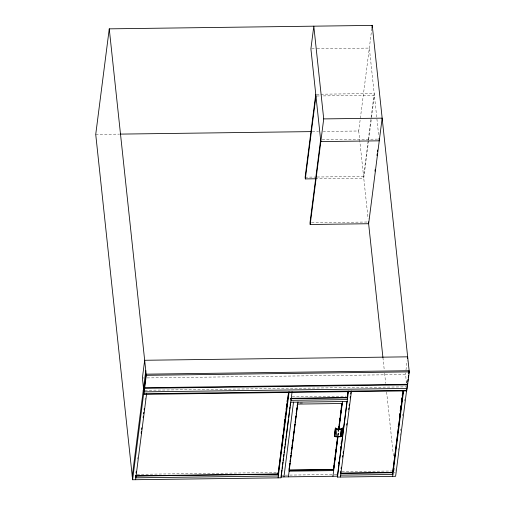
<?xml version="1.0" encoding="UTF-8"?>
<svg xmlns="http://www.w3.org/2000/svg" width="505" height="505" viewBox="0 0 505 505"><rect width="100%" height="100%" fill="white"/><g stroke="black" fill="none" stroke-linecap="round" stroke-linejoin="round"><path stroke-width="0.38" stroke-dasharray="2.52 1.89" d="M137.423 459.039L137.625 457.479M145.036 399.632L145.238 398.066M371.831 28.381L358.727 130.991L323.295 131.452M368.574 140.605L363.764 178.151L317.007 178.764M368.675 139.828L371.478 117.924M371.579 117.141L374.388 95.243L322.177 95.925M337.738 435.556L338.438 430.102M337.832 435.891L338.634 429.648M337.965 435.398L338.666 429.938M338.123 435.739L338.924 429.502M406.298 383.03L405.591 372.999M405.982 369.925L407.169 360.684M398.155 450.17L398.357 448.591M400.055 435.316L400.257 433.732M400.654 430.626L400.856 429.042M402.561 415.748L402.763 414.182M404.461 400.919L404.663 399.322M406.771 382.897L407.169 379.766M311.686 48.84L316.357 48.777M317.14 48.77L369.344 48.082L378.756 136.148M316.534 94.265L374.199 93.507L363.581 176.415L316.048 177.034M316.723 96.001L321.395 95.937M95.729 134.431L119.357 134.122M312.267 131.597L318.567 131.515M322.184 139.828L378.289 139.096M305.134 177.179L315.265 177.047M311.566 222.737L367.672 222.004M142.397 377.98L143.969 377.961M147.119 377.917L405.395 374.54M144.84 390.27L406.26 386.849M292.193 396.829L346.253 396.128M299.938 402.895L303.846 402.845M299.97 403.186L303.877 403.135M137.038 474.328L277.182 472.497M341.879 471.651L391.741 470.995M393.761 472.857L395.251 472.838M282.276 475.186L283.76 475.167M285.243 475.148L288.216 475.104M289.775 475.085L331.968 474.536M334.234 474.504L337.201 474.466M358.708 130.833L368.094 218.69M382.929 357.527L384.267 370.077M384.602 373.22L385.694 383.415M386.615 392.044L393.572 457.151M394.746 468.129L395.162 472.055"/><path stroke-width="0.76" d="M372.254 25.408L109.257 28.848L95.729 134.431L132.626 479.75L281.07 477.812L292.086 391.823M132.253 476.278L145.781 370.695M132.626 479.75L146.147 374.167L409.145 370.727L408.747 373.807M143.704 394.342L144.55 387.726L407.541 384.286L406.695 390.902L143.704 394.342L143.268 390.289M371.951 27.756L372.235 25.25L409.271 371.888L407.604 384.867L144.613 388.307L146.273 375.322L109.257 28.848M136.047 472.97L136.249 471.411M141.135 433.258L141.337 431.699M141.634 429.364L141.836 427.804M143.13 417.685L143.332 416.126M143.628 413.791L143.83 412.231M144.127 409.896L144.329 408.337M135.593 479.712L146.608 393.723M315.758 94.271L305.134 177.179L305.323 178.915L316.231 178.77M305.323 178.915L315.941 96.007M282.535 436.85L282.737 435.291M284.037 425.128L284.239 423.562M284.542 421.22L284.738 419.655M285.041 417.313L285.243 415.748M286.045 409.492L286.24 407.933M286.543 405.584L286.745 404.019M287.042 401.677L287.244 400.111M320.625 139.853L310.007 222.755L310.19 224.491L368.637 223.728L382.159 118.145L323.718 118.909L310.19 224.491M288.601 392.17L278.129 473.93L135.618 475.798M288.633 392.461L278.16 474.22L135.649 476.082M278.103 477.85L289.119 391.861M281.077 476.165L281.38 473.823M281.575 472.263L281.878 469.928M282.074 468.369L282.377 466.033M282.573 464.474L282.876 462.132M283.071 460.573L283.374 458.237M283.57 456.678L283.873 454.342M284.075 452.783L284.372 450.441M284.574 448.888L284.87 446.546M285.072 444.987L285.868 438.757M286.07 437.197L286.367 434.856M286.569 433.296L288.368 419.27M288.563 417.711L289.466 410.698M289.662 409.138L289.965 406.803M290.16 405.244L290.463 402.908M283.949 476.903L293.531 402.087M289.1 469.233L289.403 466.898M289.605 465.339L289.902 462.997M290.104 461.437L290.4 459.095M290.602 457.536L290.899 455.194M291.101 453.635L291.398 451.293M291.6 449.734L291.903 447.392M292.098 445.833L292.401 443.491M292.597 441.932L292.9 439.59M293.197 437.254L293.399 435.689M293.702 433.353L293.897 431.794M294.2 429.452L294.497 427.11M294.699 425.551L294.901 423.992M295.198 421.65L295.4 420.091M295.696 417.749L295.898 416.189M296.195 413.848L296.498 411.506M296.7 409.946L296.997 407.611M297.199 406.045L297.394 404.486M289.131 469.524L289.434 467.188M289.63 465.623L289.933 463.287M290.135 461.721L290.432 459.386M290.634 457.827L290.93 455.485M291.132 453.926L291.429 451.584M291.631 450.024L292.433 443.781M292.629 442.222L292.932 439.88M293.134 438.321L294.926 424.282M295.128 422.717L296.031 415.697M296.227 414.138L296.53 411.796M296.725 410.237L297.028 407.895M297.23 406.336L297.527 403.994M288.399 476.846L297.994 401.961M334.43 435.676L335.396 428.12L335.768 428.114L334.84 436.074L336.09 436.528L340.37 436.471L341.519 435.985L342.447 428.025L342.819 428.019L341.91 436.162L340.49 436.756L336.033 436.819L334.487 436.257L335.086 433.404M334.487 436.257L335.396 428.12M335.282 431.895L335.768 428.114M336.033 436.819L337.062 428.966L335.812 428.511M333.647 467.51L333.849 465.951M334.146 463.615L334.348 462.056M334.645 459.72L334.847 458.161M335.143 455.819L335.446 453.484M335.642 451.924L335.945 449.589M336.141 448.03L336.343 446.47M336.639 444.129L336.942 441.793M337.138 440.234L337.441 437.898M338.64 428.543L338.937 426.207M339.139 424.648L339.436 422.313M339.638 420.753L339.934 418.411M340.237 416.076L340.433 414.517M340.736 412.181L340.932 410.622M341.134 409.063L341.531 405.944M337.731 436.667L333.534 469.435L289.005 470.016M338.735 428.871L342.03 403.123M337.763 436.958L333.565 469.726L289.03 470.306M338.767 429.155L342.062 403.413M332.934 476.259L338.022 436.516M339.025 428.726L342.529 401.374M340.37 436.471L341.336 428.909L342.491 428.429M340.49 436.756L341.456 429.199L342.882 428.6M374.962 171.157L375.165 169.592M376.964 155.515L377.166 153.949M377.469 151.601L377.664 150.036M341.91 436.162L342.819 428.019M338.596 463.558L338.798 461.999M340.597 447.973L340.793 446.414M341.096 444.072L341.292 442.513M342.093 436.282L342.295 434.723M290.848 398.937L290.994 400.326L347.408 399.588L347.181 397.504L347.983 391.375M348.014 391.665L347.219 397.852L290.811 398.59M346.973 401.387L337.384 476.202L280.976 476.941M407.567 383.042L395.617 476.31L337.479 477.073L348.494 391.085M340.604 472.63L340.806 471.07M341.102 468.735L341.304 467.175M342.598 457.057L342.8 455.497M343.097 453.162L343.299 451.603M346.689 425.128L346.891 423.569M348.684 409.555L348.886 407.996M349.182 405.66L349.384 404.101M350.18 397.877L350.382 396.318M350.678 393.982L350.88 392.423M340.446 477.036L351.461 391.047M398.186 426.757L398.388 425.191M399.689 415.028L399.891 413.469M400.187 411.12L400.389 409.561M400.692 407.213L400.888 405.648M401.69 399.398L401.892 397.833M402.195 395.491L402.39 393.925M340.692 475.142L392.89 474.46L392.669 472.377L403.148 390.674M403.179 390.965L392.707 472.724L340.503 473.406M407.466 358.373L407.661 356.833L144.664 360.273L142.397 377.98L143.881 391.874L406.878 388.433M392.65 476.348L403.665 390.365M407.762 381.509L408.065 379.129M408.255 377.658L408.558 375.31M120.139 134.109L311.484 131.609M146.273 375.322L409.271 371.888M143.641 393.761L406.632 390.321L406.695 390.902M290.779 398.3L347.188 397.561M290.754 402.214L347.162 401.475M297.723 404.082L342.251 403.501M337.062 428.966L341.336 428.909M341.456 429.199L337.005 429.256L335.459 428.701M341.847 435.581L341.519 435.985M289.125 471.171L333.66 470.591L333.477 468.855M340.471 473.116L392.675 472.434M407.484 383.712L407.604 384.867M379.002 138.484L379.255 140.826L320.814 141.589L310.903 48.852L313.807 26.172L323.718 118.909M368.429 221.828L382.929 357.527M334.796 435.676L334.84 436.074M337.182 474.29L337.479 477.073M277.971 472.484L278.343 475.956L135.832 477.818L135.611 475.735M144.487 387.146L144.613 388.307"/></g></svg>
